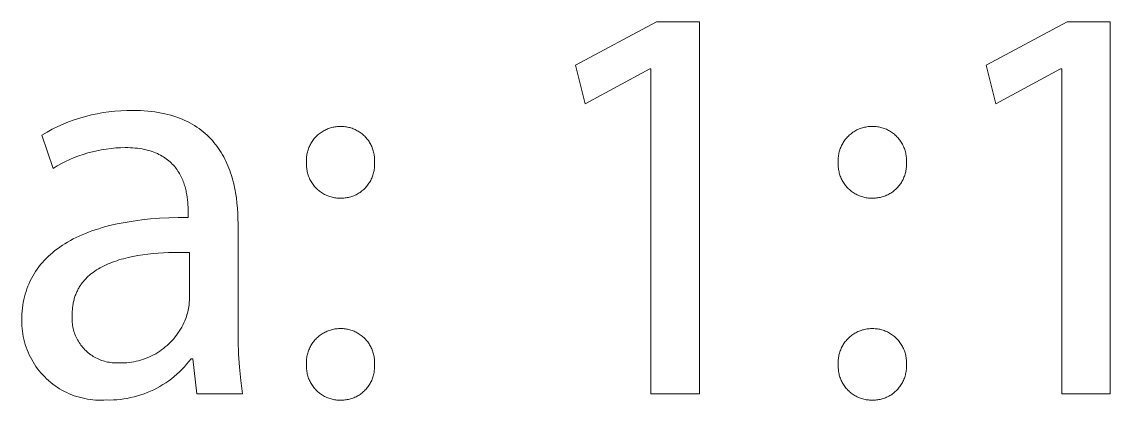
# Model space of a CAD drawing. Header units: millimetres. Extents: x -658 to 2773, y 81 to 2478.
# Drawn here: x 2548.7 to 2614, y 229.9 to 252.6 of the extents above; entities that cross this region are included whole.
import ezdxf

# ---------------------------------------------------------------- set-up
doc = ezdxf.new("R2010")
doc.units = ezdxf.units.MM
doc.header["$MEASUREMENT"] = 0
doc.layers.add('Domyślny', color=7, linetype='Continuous', true_color=0x000000)

msp = doc.modelspace()

# ---------------------------------------------------------------- linework, layer by layer
at = {"layer": 'Domyślny', "color": 18, "lineweight": 15, "true_color": 0x000000}
for p, q in [((2581.904, 249.991), (2586.771, 252.595)), ((2586.771, 252.595), (2589.353, 252.595)), ((2589.353, 252.595), (2589.353, 230.273)), ((2606.582, 249.991), (2611.448, 252.595)), ((2611.448, 252.595), (2614.03, 252.595)), ((2614.03, 252.595), (2614.03, 230.273)), ((2582.487, 247.672), (2581.904, 249.991)), ((2586.371, 249.774), (2582.487, 247.672)), ((2586.44, 249.774), (2586.371, 249.774)), ((2586.44, 230.273), (2586.44, 249.774)), ((2607.164, 247.672), (2606.582, 249.991)), ((2611.048, 249.774), (2607.164, 247.672)), ((2611.117, 249.774), (2611.048, 249.774)), ((2611.117, 230.273), (2611.117, 249.774)), ((2553.182, 247.081), (2553.533, 247.144)), ((2553.533, 247.144), (2553.887, 247.194)), ((2553.887, 247.194), (2554.243, 247.233)), ((2554.243, 247.233), (2554.599, 247.259)), ((2554.599, 247.259), (2554.956, 247.273)), ((2554.956, 247.273), (2555.313, 247.274)), ((2555.313, 247.274), (2555.549, 247.272)), ((2555.549, 247.272), (2555.779, 247.264)), ((2555.779, 247.264), (2556.003, 247.252)), ((2556.003, 247.252), (2556.222, 247.234)), ((2556.222, 247.234), (2556.436, 247.212)), ((2556.436, 247.212), (2556.644, 247.186)), ((2556.644, 247.186), (2556.847, 247.154)), ((2556.847, 247.154), (2557.045, 247.118)), ((2551.136, 246.45), (2551.467, 246.585)), ((2551.467, 246.585), (2551.803, 246.708)), ((2551.803, 246.708), (2552.143, 246.819)), ((2552.143, 246.819), (2552.486, 246.918)), ((2552.486, 246.918), (2552.832, 247.005)), ((2552.832, 247.005), (2553.182, 247.081)), ((2557.045, 247.118), (2557.237, 247.078)), ((2557.237, 247.078), (2557.425, 247.034)), ((2557.425, 247.034), (2557.608, 246.985)), ((2557.608, 246.985), (2557.785, 246.932)), ((2557.785, 246.932), (2557.958, 246.874)), ((2557.958, 246.874), (2558.126, 246.813)), ((2558.126, 246.813), (2558.289, 246.748)), ((2558.289, 246.748), (2558.447, 246.679)), ((2558.447, 246.679), (2558.6, 246.607)), ((2558.6, 246.607), (2558.749, 246.53)), ((2558.749, 246.53), (2558.894, 246.45)), ((2549.864, 245.8), (2550.174, 245.979)), ((2550.174, 245.979), (2550.489, 246.148)), ((2550.489, 246.148), (2550.81, 246.305)), ((2550.81, 246.305), (2551.136, 246.45)), ((2558.894, 246.45), (2559.034, 246.367)), ((2559.034, 246.367), (2559.169, 246.28)), ((2559.169, 246.28), (2559.3, 246.19)), ((2559.3, 246.19), (2559.427, 246.096)), ((2559.427, 246.096), (2559.55, 245.999)), ((2559.55, 245.999), (2559.668, 245.9)), ((2559.668, 245.9), (2559.782, 245.797)), ((2566.411, 245.785), (2566.463, 245.831)), ((2566.463, 245.831), (2566.517, 245.875)), ((2566.517, 245.875), (2566.573, 245.918)), ((2566.573, 245.918), (2566.629, 245.958)), ((2566.629, 245.958), (2566.688, 245.997)), ((2566.688, 245.997), (2566.747, 246.034)), ((2566.747, 246.034), (2566.808, 246.068)), ((2566.808, 246.068), (2566.87, 246.101)), ((2566.87, 246.101), (2566.933, 246.131)), ((2566.933, 246.131), (2566.996, 246.159)), ((2566.996, 246.159), (2567.061, 246.185)), ((2567.061, 246.185), (2567.127, 246.208)), ((2567.127, 246.208), (2567.193, 246.23)), ((2567.193, 246.23), (2567.261, 246.249)), ((2567.261, 246.249), (2567.328, 246.265)), ((2567.328, 246.265), (2567.397, 246.28)), ((2567.397, 246.28), (2567.465, 246.292)), ((2567.465, 246.292), (2567.535, 246.301)), ((2567.535, 246.301), (2567.604, 246.308)), ((2567.604, 246.308), (2567.674, 246.313)), ((2567.674, 246.313), (2567.743, 246.316)), ((2567.743, 246.316), (2567.813, 246.316)), ((2567.813, 246.316), (2567.882, 246.315)), ((2567.882, 246.315), (2567.952, 246.312)), ((2567.952, 246.312), (2568.021, 246.306)), ((2568.021, 246.306), (2568.089, 246.299)), ((2568.089, 246.299), (2568.158, 246.288)), ((2568.158, 246.288), (2568.226, 246.276)), ((2568.226, 246.276), (2568.293, 246.261)), ((2568.293, 246.261), (2568.361, 246.244)), ((2568.361, 246.244), (2568.427, 246.224)), ((2568.427, 246.224), (2568.493, 246.203)), ((2568.493, 246.203), (2568.558, 246.179)), ((2568.558, 246.179), (2568.622, 246.153)), ((2568.622, 246.153), (2568.685, 246.124)), ((2568.685, 246.124), (2568.747, 246.094)), ((2568.747, 246.094), (2568.808, 246.061)), ((2568.808, 246.061), (2568.868, 246.026)), ((2568.868, 246.026), (2568.926, 245.989)), ((2568.926, 245.989), (2568.984, 245.951)), ((2568.984, 245.951), (2569.04, 245.91)), ((2569.04, 245.91), (2569.094, 245.867)), ((2569.094, 245.867), (2569.147, 245.823)), ((2569.147, 245.823), (2569.199, 245.777)), ((2598.356, 245.788), (2598.409, 245.834)), ((2598.409, 245.834), (2598.463, 245.879)), ((2598.463, 245.879), (2598.518, 245.921)), ((2598.518, 245.921), (2598.576, 245.962)), ((2598.576, 245.962), (2598.634, 246)), ((2598.634, 246), (2598.694, 246.037)), ((2598.694, 246.037), (2598.755, 246.071)), ((2598.755, 246.071), (2598.817, 246.104)), ((2598.817, 246.104), (2598.88, 246.134)), ((2598.88, 246.134), (2598.944, 246.162)), ((2598.944, 246.162), (2599.009, 246.187)), ((2599.009, 246.187), (2599.075, 246.211)), ((2599.075, 246.211), (2599.142, 246.232)), ((2599.142, 246.232), (2599.21, 246.251)), ((2599.21, 246.251), (2599.278, 246.267)), ((2599.278, 246.267), (2599.346, 246.281)), ((2599.346, 246.281), (2599.415, 246.293)), ((2599.415, 246.293), (2599.485, 246.302)), ((2599.485, 246.302), (2599.554, 246.309)), ((2599.554, 246.309), (2599.624, 246.314)), ((2599.624, 246.314), (2599.694, 246.316)), ((2599.694, 246.316), (2599.764, 246.316)), ((2599.764, 246.316), (2599.835, 246.314)), ((2599.835, 246.314), (2599.905, 246.311)), ((2599.905, 246.311), (2599.975, 246.305)), ((2599.975, 246.305), (2600.045, 246.296)), ((2600.045, 246.296), (2600.115, 246.285)), ((2600.115, 246.285), (2600.184, 246.272)), ((2600.184, 246.272), (2600.253, 246.256)), ((2600.253, 246.256), (2600.321, 246.238)), ((2600.321, 246.238), (2600.389, 246.217)), ((2600.389, 246.217), (2600.456, 246.194)), ((2600.456, 246.194), (2600.521, 246.169)), ((2600.521, 246.169), (2600.586, 246.142)), ((2600.586, 246.142), (2600.65, 246.112)), ((2600.65, 246.112), (2600.713, 246.08)), ((2600.713, 246.08), (2600.775, 246.046)), ((2600.775, 246.046), (2600.836, 246.009)), ((2600.836, 246.009), (2600.895, 245.971)), ((2600.895, 245.971), (2600.953, 245.931)), ((2600.953, 245.931), (2601.009, 245.888)), ((2601.009, 245.888), (2601.064, 245.844)), ((2601.064, 245.844), (2601.117, 245.798)), ((2550.538, 243.801), (2549.864, 245.8)), ((2559.782, 245.797), (2559.892, 245.691)), ((2559.892, 245.691), (2559.999, 245.582)), ((2559.999, 245.582), (2560.101, 245.471)), ((2560.101, 245.471), (2560.199, 245.357)), ((2560.199, 245.357), (2560.293, 245.24)), ((2560.293, 245.24), (2560.384, 245.121)), ((2565.926, 245.109), (2565.955, 245.173)), ((2565.955, 245.173), (2565.987, 245.235)), ((2565.987, 245.235), (2566.02, 245.296)), ((2566.02, 245.296), (2566.056, 245.356)), ((2566.056, 245.356), (2566.094, 245.415)), ((2566.094, 245.415), (2566.133, 245.472)), ((2566.133, 245.472), (2566.175, 245.528)), ((2566.175, 245.528), (2566.219, 245.583)), ((2566.219, 245.583), (2566.264, 245.636)), ((2566.264, 245.636), (2566.311, 245.687)), ((2566.311, 245.687), (2566.36, 245.737)), ((2566.36, 245.737), (2566.411, 245.785)), ((2569.199, 245.777), (2569.249, 245.728)), ((2569.249, 245.728), (2569.297, 245.679)), ((2569.297, 245.679), (2569.343, 245.627)), ((2569.343, 245.627), (2569.388, 245.575)), ((2569.388, 245.575), (2569.431, 245.52)), ((2569.431, 245.52), (2569.472, 245.464)), ((2569.472, 245.464), (2569.511, 245.407)), ((2569.511, 245.407), (2569.548, 245.349)), ((2569.548, 245.349), (2569.583, 245.289)), ((2569.583, 245.289), (2569.615, 245.228)), ((2569.615, 245.228), (2569.646, 245.166)), ((2569.646, 245.166), (2569.675, 245.103)), ((2597.867, 245.112), (2597.897, 245.176)), ((2597.897, 245.176), (2597.929, 245.238)), ((2597.929, 245.238), (2597.963, 245.299)), ((2597.963, 245.299), (2597.999, 245.359)), ((2597.999, 245.359), (2598.037, 245.418)), ((2598.037, 245.418), (2598.077, 245.476)), ((2598.077, 245.476), (2598.119, 245.532)), ((2598.119, 245.532), (2598.162, 245.586)), ((2598.162, 245.586), (2598.208, 245.639)), ((2598.208, 245.639), (2598.256, 245.691)), ((2598.256, 245.691), (2598.305, 245.74)), ((2598.305, 245.74), (2598.356, 245.788)), ((2601.117, 245.798), (2601.169, 245.75)), ((2601.169, 245.75), (2601.219, 245.7)), ((2601.219, 245.7), (2601.267, 245.649)), ((2601.267, 245.649), (2601.314, 245.596)), ((2601.314, 245.596), (2601.358, 245.541)), ((2601.358, 245.541), (2601.401, 245.485)), ((2601.401, 245.485), (2601.441, 245.427)), ((2601.441, 245.427), (2601.48, 245.368)), ((2601.48, 245.368), (2601.516, 245.307)), ((2601.516, 245.307), (2601.551, 245.246)), ((2601.551, 245.246), (2601.583, 245.183)), ((2601.583, 245.183), (2601.613, 245.119)), ((2552.075, 244.545), (2551.809, 244.444)), ((2552.345, 244.638), (2552.075, 244.545)), ((2552.617, 244.722), (2552.345, 244.638)), ((2552.893, 244.796), (2552.617, 244.722)), ((2553.17, 244.86), (2552.893, 244.796)), ((2553.45, 244.916), (2553.17, 244.86)), ((2553.732, 244.961), (2553.45, 244.916)), ((2554.014, 244.997), (2553.732, 244.961)), ((2554.298, 245.023), (2554.014, 244.997)), ((2554.583, 245.04), (2554.298, 245.023)), ((2554.868, 245.046), (2554.583, 245.04)), ((2555.025, 245.045), (2554.868, 245.046)), ((2555.178, 245.039), (2555.025, 245.045)), ((2555.327, 245.031), (2555.178, 245.039)), ((2555.471, 245.018), (2555.327, 245.031)), ((2555.612, 245.003), (2555.471, 245.018)), ((2555.748, 244.984), (2555.612, 245.003)), ((2555.88, 244.962), (2555.748, 244.984)), ((2556.008, 244.937), (2555.88, 244.962)), ((2556.132, 244.909), (2556.008, 244.937)), ((2556.252, 244.879), (2556.132, 244.909)), ((2556.368, 244.845), (2556.252, 244.879)), ((2556.481, 244.809), (2556.368, 244.845)), ((2556.59, 244.77), (2556.481, 244.809)), ((2556.695, 244.728), (2556.59, 244.77)), ((2556.797, 244.684), (2556.695, 244.728)), ((2556.895, 244.638), (2556.797, 244.684)), ((2556.989, 244.589), (2556.895, 244.638)), ((2557.081, 244.538), (2556.989, 244.589)), ((2557.169, 244.485), (2557.081, 244.538)), ((2560.384, 245.121), (2560.471, 244.999)), ((2560.471, 244.999), (2560.554, 244.875)), ((2560.554, 244.875), (2560.634, 244.749)), ((2560.634, 244.749), (2560.71, 244.62)), ((2560.71, 244.62), (2560.783, 244.489)), ((2565.764, 244.505), (2565.773, 244.574)), ((2565.773, 244.574), (2565.784, 244.643)), ((2565.784, 244.643), (2565.797, 244.712)), ((2565.797, 244.712), (2565.813, 244.78)), ((2565.813, 244.78), (2565.831, 244.847)), ((2565.831, 244.847), (2565.851, 244.914)), ((2565.851, 244.914), (2565.874, 244.98)), ((2565.874, 244.98), (2565.899, 245.045)), ((2565.899, 245.045), (2565.926, 245.109)), ((2569.675, 245.103), (2569.701, 245.039)), ((2569.701, 245.039), (2569.725, 244.974)), ((2569.725, 244.974), (2569.747, 244.908)), ((2569.747, 244.908), (2569.767, 244.842)), ((2569.767, 244.842), (2569.784, 244.775)), ((2569.784, 244.775), (2569.799, 244.707)), ((2569.799, 244.707), (2569.812, 244.639)), ((2569.812, 244.639), (2569.823, 244.571)), ((2569.823, 244.571), (2569.831, 244.502)), ((2597.704, 244.506), (2597.713, 244.576)), ((2597.713, 244.576), (2597.724, 244.645)), ((2597.724, 244.645), (2597.737, 244.713)), ((2597.737, 244.713), (2597.753, 244.782)), ((2597.753, 244.782), (2597.772, 244.849)), ((2597.772, 244.849), (2597.792, 244.916)), ((2597.792, 244.916), (2597.815, 244.982)), ((2597.815, 244.982), (2597.84, 245.048)), ((2597.84, 245.048), (2597.867, 245.112)), ((2601.613, 245.119), (2601.641, 245.054)), ((2601.641, 245.054), (2601.666, 244.988)), ((2601.666, 244.988), (2601.689, 244.922)), ((2601.689, 244.922), (2601.71, 244.854)), ((2601.71, 244.854), (2601.729, 244.786)), ((2601.729, 244.786), (2601.745, 244.718)), ((2601.745, 244.718), (2601.758, 244.648)), ((2601.758, 244.648), (2601.77, 244.579)), ((2601.77, 244.579), (2601.779, 244.509)), ((2601.779, 244.509), (2601.785, 244.439)), ((2550.783, 243.947), (2550.538, 243.801)), ((2551.033, 244.084), (2550.783, 243.947)), ((2551.288, 244.213), (2551.033, 244.084)), ((2551.546, 244.333), (2551.288, 244.213)), ((2551.809, 244.444), (2551.546, 244.333)), ((2557.253, 244.43), (2557.169, 244.485)), ((2557.335, 244.373), (2557.253, 244.43)), ((2557.413, 244.313), (2557.335, 244.373)), ((2557.488, 244.252), (2557.413, 244.313)), ((2557.56, 244.19), (2557.488, 244.252)), ((2557.629, 244.126), (2557.56, 244.19)), ((2557.696, 244.06), (2557.629, 244.126)), ((2557.759, 243.992), (2557.696, 244.06)), ((2557.82, 243.923), (2557.759, 243.992)), ((2557.877, 243.853), (2557.82, 243.923)), ((2560.783, 244.489), (2560.852, 244.357)), ((2560.852, 244.357), (2560.918, 244.222)), ((2560.918, 244.222), (2560.98, 244.086)), ((2560.98, 244.086), (2561.039, 243.947)), ((2561.039, 243.947), (2561.095, 243.808)), ((2565.753, 244.296), (2565.754, 244.366)), ((2565.754, 244.226), (2565.753, 244.296)), ((2565.753, 244.016), (2565.754, 244.086)), ((2565.755, 243.945), (2565.753, 244.016)), ((2565.754, 244.366), (2565.758, 244.436)), ((2565.757, 244.157), (2565.754, 244.226)), ((2565.754, 244.086), (2565.757, 244.157)), ((2565.759, 243.875), (2565.755, 243.945)), ((2565.758, 244.436), (2565.764, 244.505)), ((2565.766, 243.804), (2565.759, 243.875)), ((2569.831, 244.502), (2569.836, 244.433)), ((2569.836, 243.878), (2569.831, 243.809)), ((2569.839, 244.226), (2569.835, 244.157)), ((2569.835, 244.157), (2569.839, 244.087)), ((2569.836, 244.433), (2569.84, 244.364)), ((2569.84, 243.948), (2569.836, 243.878)), ((2569.84, 244.295), (2569.839, 244.226)), ((2569.839, 244.087), (2569.841, 244.018)), ((2569.84, 244.364), (2569.84, 244.295)), ((2569.841, 244.018), (2569.84, 243.948)), ((2597.692, 244.297), (2597.694, 244.367)), ((2597.693, 244.227), (2597.692, 244.297)), ((2597.696, 244.157), (2597.693, 244.227)), ((2597.693, 244.086), (2597.696, 244.157)), ((2597.693, 244.016), (2597.693, 244.086)), ((2597.694, 243.946), (2597.693, 244.016)), ((2597.694, 244.367), (2597.698, 244.436)), ((2597.698, 243.875), (2597.694, 243.946)), ((2597.698, 244.436), (2597.704, 244.506)), ((2597.705, 243.805), (2597.698, 243.875)), ((2601.785, 243.877), (2601.778, 243.808)), ((2601.785, 244.439), (2601.789, 244.368)), ((2601.789, 243.947), (2601.785, 243.877)), ((2601.79, 244.227), (2601.786, 244.157)), ((2601.786, 244.157), (2601.789, 244.087)), ((2601.789, 244.368), (2601.79, 244.298)), ((2601.789, 244.087), (2601.79, 244.017)), ((2601.79, 244.017), (2601.789, 243.947)), ((2601.79, 244.298), (2601.79, 244.227)), ((2557.933, 243.782), (2557.877, 243.853)), ((2557.985, 243.709), (2557.933, 243.782)), ((2558.035, 243.636), (2557.985, 243.709)), ((2558.083, 243.561), (2558.035, 243.636)), ((2558.128, 243.485), (2558.083, 243.561)), ((2558.17, 243.409), (2558.128, 243.485)), ((2558.211, 243.332), (2558.17, 243.409)), ((2558.249, 243.254), (2558.211, 243.332)), ((2558.285, 243.176), (2558.249, 243.254)), ((2561.095, 243.808), (2561.148, 243.666)), ((2561.148, 243.666), (2561.198, 243.523)), ((2561.198, 243.523), (2561.245, 243.378)), ((2561.245, 243.378), (2561.289, 243.232)), ((2561.289, 243.232), (2561.33, 243.085)), ((2565.775, 243.734), (2565.766, 243.804)), ((2565.787, 243.665), (2565.775, 243.734)), ((2565.801, 243.596), (2565.787, 243.665)), ((2565.817, 243.527), (2565.801, 243.596)), ((2565.836, 243.459), (2565.817, 243.527)), ((2565.857, 243.392), (2565.836, 243.459)), ((2565.881, 243.325), (2565.857, 243.392)), ((2565.907, 243.26), (2565.881, 243.325)), ((2565.935, 243.195), (2565.907, 243.26)), ((2569.672, 243.206), (2569.643, 243.143)), ((2569.699, 243.27), (2569.672, 243.206)), ((2569.724, 243.335), (2569.699, 243.27)), ((2569.746, 243.401), (2569.724, 243.335)), ((2569.766, 243.468), (2569.746, 243.401)), ((2569.784, 243.535), (2569.766, 243.468)), ((2569.799, 243.603), (2569.784, 243.535)), ((2569.812, 243.671), (2569.799, 243.603)), ((2569.822, 243.74), (2569.812, 243.671)), ((2569.831, 243.809), (2569.822, 243.74)), ((2597.714, 243.736), (2597.705, 243.805)), ((2597.726, 243.666), (2597.714, 243.736)), ((2597.739, 243.597), (2597.726, 243.666)), ((2597.756, 243.529), (2597.739, 243.597)), ((2597.774, 243.461), (2597.756, 243.529)), ((2597.795, 243.394), (2597.774, 243.461)), ((2597.819, 243.328), (2597.795, 243.394)), ((2597.844, 243.262), (2597.819, 243.328)), ((2597.872, 243.198), (2597.844, 243.262)), ((2601.615, 243.203), (2601.585, 243.14)), ((2601.642, 243.267), (2601.615, 243.203)), ((2601.667, 243.333), (2601.642, 243.267)), ((2601.69, 243.399), (2601.667, 243.333)), ((2601.711, 243.465), (2601.69, 243.399)), ((2601.729, 243.533), (2601.711, 243.465)), ((2601.745, 243.601), (2601.729, 243.533)), ((2601.758, 243.669), (2601.745, 243.601)), ((2601.77, 243.738), (2601.758, 243.669)), ((2601.778, 243.808), (2601.77, 243.738)), ((2558.319, 243.097), (2558.285, 243.176)), ((2558.35, 243.017), (2558.319, 243.097)), ((2558.38, 242.937), (2558.35, 243.017)), ((2558.408, 242.857), (2558.38, 242.937)), ((2558.434, 242.777), (2558.408, 242.857)), ((2558.458, 242.697), (2558.434, 242.777)), ((2558.48, 242.617), (2558.458, 242.697)), ((2558.501, 242.536), (2558.48, 242.617)), ((2561.33, 243.085), (2561.368, 242.937)), ((2561.368, 242.937), (2561.404, 242.787)), ((2561.404, 242.787), (2561.436, 242.637)), ((2561.436, 242.637), (2561.466, 242.485)), ((2565.965, 243.131), (2565.935, 243.195)), ((2565.998, 243.069), (2565.965, 243.131)), ((2566.032, 243.007), (2565.998, 243.069)), ((2566.069, 242.947), (2566.032, 243.007)), ((2566.108, 242.888), (2566.069, 242.947)), ((2566.149, 242.831), (2566.108, 242.888)), ((2566.192, 242.775), (2566.149, 242.831)), ((2566.237, 242.72), (2566.192, 242.775)), ((2566.283, 242.667), (2566.237, 242.72)), ((2566.332, 242.616), (2566.283, 242.667)), ((2566.382, 242.566), (2566.332, 242.616)), ((2566.434, 242.519), (2566.382, 242.566)), ((2569.24, 242.58), (2569.19, 242.532)), ((2569.289, 242.629), (2569.24, 242.58)), ((2569.336, 242.681), (2569.289, 242.629)), ((2569.381, 242.733), (2569.336, 242.681)), ((2569.425, 242.788), (2569.381, 242.733)), ((2569.466, 242.844), (2569.425, 242.788)), ((2569.506, 242.901), (2569.466, 242.844)), ((2569.543, 242.959), (2569.506, 242.901)), ((2569.579, 243.019), (2569.543, 242.959)), ((2569.612, 243.08), (2569.579, 243.019)), ((2569.643, 243.143), (2569.612, 243.08)), ((2597.902, 243.134), (2597.872, 243.198)), ((2597.935, 243.071), (2597.902, 243.134)), ((2597.969, 243.01), (2597.935, 243.071)), ((2598.006, 242.95), (2597.969, 243.01)), ((2598.044, 242.891), (2598.006, 242.95)), ((2598.085, 242.834), (2598.044, 242.891)), ((2598.127, 242.778), (2598.085, 242.834)), ((2598.172, 242.723), (2598.127, 242.778)), ((2598.218, 242.671), (2598.172, 242.723)), ((2598.267, 242.619), (2598.218, 242.671)), ((2598.317, 242.57), (2598.267, 242.619)), ((2598.368, 242.522), (2598.317, 242.57)), ((2601.177, 242.577), (2601.126, 242.529)), ((2601.226, 242.627), (2601.177, 242.577)), ((2601.273, 242.678), (2601.226, 242.627)), ((2601.319, 242.731), (2601.273, 242.678)), ((2601.363, 242.785), (2601.319, 242.731)), ((2601.405, 242.841), (2601.363, 242.785)), ((2601.445, 242.898), (2601.405, 242.841)), ((2601.483, 242.957), (2601.445, 242.898)), ((2601.519, 243.017), (2601.483, 242.957)), ((2601.553, 243.078), (2601.519, 243.017)), ((2601.585, 243.14), (2601.553, 243.078)), ((2558.52, 242.456), (2558.501, 242.536)), ((2558.537, 242.377), (2558.52, 242.456)), ((2558.567, 242.218), (2558.537, 242.377)), ((2558.592, 242.061), (2558.567, 242.218)), ((2558.611, 241.907), (2558.592, 242.061)), ((2558.626, 241.756), (2558.611, 241.907)), ((2561.466, 242.485), (2561.494, 242.333)), ((2561.494, 242.333), (2561.541, 242.025)), ((2561.541, 242.025), (2561.579, 241.716)), ((2566.488, 242.473), (2566.434, 242.519)), ((2566.543, 242.429), (2566.488, 242.473)), ((2566.6, 242.387), (2566.543, 242.429)), ((2566.658, 242.347), (2566.6, 242.387)), ((2566.717, 242.309), (2566.658, 242.347)), ((2566.778, 242.273), (2566.717, 242.309)), ((2566.84, 242.239), (2566.778, 242.273)), ((2566.903, 242.207), (2566.84, 242.239)), ((2566.967, 242.178), (2566.903, 242.207)), ((2567.032, 242.151), (2566.967, 242.178)), ((2567.098, 242.126), (2567.032, 242.151)), ((2567.165, 242.104), (2567.098, 242.126)), ((2567.233, 242.084), (2567.165, 242.104)), ((2567.301, 242.066), (2567.233, 242.084)), ((2567.37, 242.05), (2567.301, 242.066)), ((2567.439, 242.037), (2567.37, 242.05)), ((2567.509, 242.027), (2567.439, 242.037)), ((2567.579, 242.019), (2567.509, 242.027)), ((2567.649, 242.013), (2567.579, 242.019)), ((2567.72, 242.01), (2567.649, 242.013)), ((2567.79, 242.009), (2567.72, 242.01)), ((2567.86, 242.008), (2567.79, 242.009)), ((2567.929, 242.01), (2567.86, 242.008)), ((2567.999, 242.015), (2567.929, 242.01)), ((2568.068, 242.021), (2567.999, 242.015)), ((2568.137, 242.03), (2568.068, 242.021)), ((2568.206, 242.042), (2568.137, 242.03)), ((2568.274, 242.056), (2568.206, 242.042)), ((2568.342, 242.072), (2568.274, 242.056)), ((2568.409, 242.091), (2568.342, 242.072)), ((2568.475, 242.112), (2568.409, 242.091)), ((2568.541, 242.135), (2568.475, 242.112)), ((2568.605, 242.16), (2568.541, 242.135)), ((2568.669, 242.188), (2568.605, 242.16)), ((2568.732, 242.218), (2568.669, 242.188)), ((2568.794, 242.25), (2568.732, 242.218)), ((2568.854, 242.284), (2568.794, 242.25)), ((2568.914, 242.321), (2568.854, 242.284)), ((2568.972, 242.359), (2568.914, 242.321)), ((2569.028, 242.399), (2568.972, 242.359)), ((2569.084, 242.442), (2569.028, 242.399)), ((2569.137, 242.486), (2569.084, 242.442)), ((2569.19, 242.532), (2569.137, 242.486)), ((2598.421, 242.476), (2598.368, 242.522)), ((2598.476, 242.432), (2598.421, 242.476)), ((2598.533, 242.39), (2598.476, 242.432)), ((2598.59, 242.35), (2598.533, 242.39)), ((2598.65, 242.312), (2598.59, 242.35)), ((2598.71, 242.276), (2598.65, 242.312)), ((2598.772, 242.242), (2598.71, 242.276)), ((2598.834, 242.21), (2598.772, 242.242)), ((2598.898, 242.181), (2598.834, 242.21)), ((2598.963, 242.154), (2598.898, 242.181)), ((2599.029, 242.129), (2598.963, 242.154)), ((2599.095, 242.106), (2599.029, 242.129)), ((2599.163, 242.086), (2599.095, 242.106)), ((2599.231, 242.068), (2599.163, 242.086)), ((2599.299, 242.052), (2599.231, 242.068)), ((2599.368, 242.039), (2599.299, 242.052)), ((2599.438, 242.028), (2599.368, 242.039)), ((2599.508, 242.019), (2599.438, 242.028)), ((2599.578, 242.014), (2599.508, 242.019)), ((2599.648, 242.01), (2599.578, 242.014)), ((2599.718, 242.009), (2599.648, 242.01)), ((2599.788, 242.008), (2599.718, 242.009)), ((2599.858, 242.01), (2599.788, 242.008)), ((2599.928, 242.014), (2599.858, 242.01)), ((2599.997, 242.021), (2599.928, 242.014)), ((2600.067, 242.03), (2599.997, 242.021)), ((2600.136, 242.041), (2600.067, 242.03)), ((2600.204, 242.055), (2600.136, 242.041)), ((2600.272, 242.071), (2600.204, 242.055)), ((2600.34, 242.09), (2600.272, 242.071)), ((2600.406, 242.11), (2600.34, 242.09)), ((2600.472, 242.134), (2600.406, 242.11)), ((2600.537, 242.159), (2600.472, 242.134)), ((2600.601, 242.187), (2600.537, 242.159)), ((2600.665, 242.216), (2600.601, 242.187)), ((2600.727, 242.248), (2600.665, 242.216)), ((2600.788, 242.282), (2600.727, 242.248)), ((2600.847, 242.319), (2600.788, 242.282)), ((2600.906, 242.357), (2600.847, 242.319)), ((2600.963, 242.397), (2600.906, 242.357)), ((2601.019, 242.439), (2600.963, 242.397)), ((2601.073, 242.484), (2601.019, 242.439)), ((2601.126, 242.529), (2601.073, 242.484)), ((2558.637, 241.609), (2558.626, 241.756)), ((2558.644, 241.466), (2558.637, 241.609)), ((2558.648, 241.328), (2558.644, 241.466)), ((2558.649, 241.197), (2558.648, 241.328)), ((2561.579, 241.716), (2561.607, 241.404)), ((2561.607, 241.404), (2561.627, 241.092)), ((2554.856, 240.56), (2555.347, 240.64)), ((2555.347, 240.64), (2555.855, 240.708)), ((2555.855, 240.708), (2556.38, 240.763)), ((2556.38, 240.763), (2556.922, 240.805)), ((2556.922, 240.805), (2557.481, 240.834)), ((2557.481, 240.834), (2558.057, 240.851)), ((2558.057, 240.851), (2558.649, 240.854)), ((2558.649, 240.854), (2558.649, 241.197)), ((2561.627, 241.092), (2561.638, 240.779)), ((2561.638, 240.779), (2561.642, 240.466)), ((2552.476, 239.895), (2552.67, 239.971)), ((2552.67, 239.971), (2552.868, 240.044)), ((2552.868, 240.044), (2553.071, 240.113)), ((2553.071, 240.113), (2553.279, 240.18)), ((2553.279, 240.18), (2553.491, 240.243)), ((2553.491, 240.243), (2553.707, 240.304)), ((2553.707, 240.304), (2553.928, 240.361)), ((2553.928, 240.361), (2554.384, 240.467)), ((2554.384, 240.467), (2554.856, 240.56)), ((2561.642, 240.466), (2561.642, 234.251)), ((2551.091, 239.181), (2551.248, 239.28)), ((2551.248, 239.28), (2551.409, 239.377)), ((2551.409, 239.377), (2551.576, 239.471)), ((2551.576, 239.471), (2551.747, 239.562)), ((2551.747, 239.562), (2551.922, 239.65)), ((2551.922, 239.65), (2552.102, 239.734)), ((2552.102, 239.734), (2552.287, 239.816)), ((2552.287, 239.816), (2552.476, 239.895)), ((2550.25, 238.521), (2550.378, 238.638)), ((2550.378, 238.638), (2550.511, 238.752)), ((2550.511, 238.752), (2550.649, 238.864)), ((2550.649, 238.864), (2550.792, 238.972)), ((2550.792, 238.972), (2550.939, 239.078)), ((2550.939, 239.078), (2551.091, 239.181)), ((2556.23, 238.65), (2555.927, 238.611)), ((2556.537, 238.683), (2556.23, 238.65)), ((2556.847, 238.709), (2556.537, 238.683)), ((2557.158, 238.729), (2556.847, 238.709)), ((2557.471, 238.743), (2557.158, 238.729)), ((2558.096, 238.757), (2557.471, 238.743)), ((2558.718, 238.752), (2558.096, 238.757)), ((2558.718, 235.873), (2558.718, 238.752)), ((2549.681, 237.891), (2549.785, 238.023)), ((2549.785, 238.023), (2549.894, 238.151)), ((2549.894, 238.151), (2550.008, 238.277)), ((2550.008, 238.277), (2550.126, 238.4)), ((2550.126, 238.4), (2550.25, 238.521)), ((2553.718, 238.012), (2553.598, 237.955)), ((2553.84, 238.066), (2553.718, 238.012)), ((2553.965, 238.118), (2553.84, 238.066)), ((2554.093, 238.167), (2553.965, 238.118)), ((2554.223, 238.214), (2554.093, 238.167)), ((2554.355, 238.259), (2554.223, 238.214)), ((2554.489, 238.302), (2554.355, 238.259)), ((2554.625, 238.342), (2554.489, 238.302)), ((2554.764, 238.38), (2554.625, 238.342)), ((2555.045, 238.45), (2554.764, 238.38)), ((2555.334, 238.511), (2555.045, 238.45)), ((2555.628, 238.565), (2555.334, 238.511)), ((2555.927, 238.611), (2555.628, 238.565)), ((2549.235, 237.19), (2549.314, 237.336)), ((2549.314, 237.336), (2549.398, 237.479)), ((2549.398, 237.479), (2549.488, 237.619)), ((2549.488, 237.619), (2549.582, 237.756)), ((2549.582, 237.756), (2549.681, 237.891)), ((2552.65, 237.324), (2552.605, 237.282)), ((2552.696, 237.365), (2552.65, 237.324)), ((2552.742, 237.405), (2552.696, 237.365)), ((2552.79, 237.445), (2552.742, 237.405)), ((2552.838, 237.484), (2552.79, 237.445)), ((2552.937, 237.559), (2552.838, 237.484)), ((2553.04, 237.632), (2552.937, 237.559)), ((2553.145, 237.702), (2553.04, 237.632)), ((2553.254, 237.769), (2553.145, 237.702)), ((2553.366, 237.834), (2553.254, 237.769)), ((2553.48, 237.896), (2553.366, 237.834)), ((2553.598, 237.955), (2553.48, 237.896)), ((2548.967, 236.579), (2549.027, 236.736)), ((2549.027, 236.736), (2549.091, 236.89)), ((2549.091, 236.89), (2549.16, 237.041)), ((2549.16, 237.041), (2549.235, 237.19)), ((2552.109, 236.67), (2552.078, 236.617)), ((2552.141, 236.721), (2552.109, 236.67)), ((2552.175, 236.773), (2552.141, 236.721)), ((2552.209, 236.823), (2552.175, 236.773)), ((2552.244, 236.872), (2552.209, 236.823)), ((2552.28, 236.921), (2552.244, 236.872)), ((2552.318, 236.969), (2552.28, 236.921)), ((2552.356, 237.016), (2552.318, 236.969)), ((2552.395, 237.062), (2552.356, 237.016)), ((2552.435, 237.108), (2552.395, 237.062)), ((2552.476, 237.153), (2552.435, 237.108)), ((2552.518, 237.197), (2552.476, 237.153)), ((2552.561, 237.24), (2552.518, 237.197)), ((2552.605, 237.282), (2552.561, 237.24)), ((2548.781, 235.924), (2548.82, 236.092)), ((2548.82, 236.092), (2548.864, 236.257)), ((2548.864, 236.257), (2548.913, 236.419)), ((2548.913, 236.419), (2548.967, 236.579)), ((2551.828, 236.044), (2551.81, 235.981)), ((2551.848, 236.105), (2551.828, 236.044)), ((2551.869, 236.165), (2551.848, 236.105)), ((2551.891, 236.225), (2551.869, 236.165)), ((2551.915, 236.283), (2551.891, 236.225)), ((2551.939, 236.341), (2551.915, 236.283)), ((2551.965, 236.398), (2551.939, 236.341)), ((2551.991, 236.454), (2551.965, 236.398)), ((2552.019, 236.509), (2551.991, 236.454)), ((2552.048, 236.563), (2552.019, 236.509)), ((2552.078, 236.617), (2552.048, 236.563)), ((2548.677, 235.226), (2548.695, 235.404)), ((2548.695, 235.404), (2548.719, 235.58)), ((2548.719, 235.58), (2548.747, 235.754)), ((2548.747, 235.754), (2548.781, 235.924)), ((2551.698, 235.382), (2551.691, 235.311)), ((2551.705, 235.452), (2551.698, 235.382)), ((2551.714, 235.522), (2551.705, 235.452)), ((2551.724, 235.59), (2551.714, 235.522)), ((2551.735, 235.658), (2551.724, 235.59)), ((2551.747, 235.724), (2551.735, 235.658)), ((2551.761, 235.79), (2551.747, 235.724)), ((2551.776, 235.855), (2551.761, 235.79)), ((2551.792, 235.918), (2551.776, 235.855)), ((2551.81, 235.981), (2551.792, 235.918)), ((2558.651, 235.291), (2558.67, 235.387)), ((2558.67, 235.387), (2558.686, 235.483)), ((2558.686, 235.483), (2558.698, 235.58)), ((2558.698, 235.58), (2558.708, 235.678)), ((2558.708, 235.678), (2558.714, 235.775)), ((2558.714, 235.775), (2558.718, 235.873)), ((2548.653, 234.674), (2548.656, 234.86)), ((2548.656, 234.86), (2548.664, 235.044)), ((2548.664, 235.044), (2548.677, 235.226)), ((2551.675, 234.924), (2551.672, 234.832)), ((2551.672, 234.832), (2551.673, 234.74)), ((2551.673, 234.74), (2551.676, 234.648)), ((2551.681, 235.016), (2551.675, 234.924)), ((2551.683, 235.166), (2551.681, 235.091)), ((2551.681, 235.091), (2551.681, 235.016)), ((2551.687, 235.239), (2551.683, 235.166)), ((2551.691, 235.311), (2551.687, 235.239)), ((2558.445, 234.65), (2558.498, 234.781)), ((2558.498, 234.781), (2558.546, 234.914)), ((2558.546, 234.914), (2558.577, 235.007)), ((2558.577, 235.007), (2558.605, 235.1)), ((2558.605, 235.1), (2558.63, 235.195)), ((2558.63, 235.195), (2558.651, 235.291)), ((2548.654, 234.51), (2548.653, 234.674)), ((2548.661, 234.347), (2548.654, 234.51)), ((2548.674, 234.185), (2548.661, 234.347)), ((2548.691, 234.022), (2548.674, 234.185)), ((2551.676, 234.648), (2551.683, 234.556)), ((2551.683, 234.556), (2551.693, 234.464)), ((2551.693, 234.464), (2551.706, 234.373)), ((2551.706, 234.373), (2551.723, 234.282)), ((2551.723, 234.282), (2551.742, 234.192)), ((2551.742, 234.192), (2551.764, 234.103)), ((2551.764, 234.103), (2551.79, 234.014)), ((2558.115, 234.027), (2558.189, 234.147)), ((2558.189, 234.147), (2558.26, 234.27)), ((2558.26, 234.27), (2558.326, 234.395)), ((2558.326, 234.395), (2558.387, 234.521)), ((2558.387, 234.521), (2558.445, 234.65)), ((2561.642, 234.251), (2561.643, 233.453)), ((2566.996, 234.027), (2567.061, 234.053)), ((2567.061, 234.053), (2567.127, 234.076)), ((2567.127, 234.076), (2567.193, 234.098)), ((2567.193, 234.098), (2567.261, 234.117)), ((2567.261, 234.117), (2567.328, 234.133)), ((2567.328, 234.133), (2567.397, 234.148)), ((2567.397, 234.148), (2567.465, 234.16)), ((2567.465, 234.16), (2567.535, 234.169)), ((2567.535, 234.169), (2567.604, 234.176)), ((2567.604, 234.176), (2567.674, 234.181)), ((2567.674, 234.181), (2567.743, 234.184)), ((2567.743, 234.184), (2567.813, 234.184)), ((2567.813, 234.184), (2567.882, 234.183)), ((2567.882, 234.183), (2567.952, 234.18)), ((2567.952, 234.18), (2568.021, 234.174)), ((2568.021, 234.174), (2568.089, 234.167)), ((2568.089, 234.167), (2568.158, 234.157)), ((2568.158, 234.157), (2568.226, 234.144)), ((2568.226, 234.144), (2568.293, 234.129)), ((2568.293, 234.129), (2568.361, 234.112)), ((2568.361, 234.112), (2568.427, 234.092)), ((2568.427, 234.092), (2568.493, 234.071)), ((2568.493, 234.071), (2568.558, 234.047)), ((2598.944, 234.03), (2599.009, 234.055)), ((2599.009, 234.055), (2599.075, 234.079)), ((2599.075, 234.079), (2599.142, 234.1)), ((2599.142, 234.1), (2599.21, 234.119)), ((2599.21, 234.119), (2599.278, 234.135)), ((2599.278, 234.135), (2599.346, 234.149)), ((2599.346, 234.149), (2599.415, 234.161)), ((2599.415, 234.161), (2599.485, 234.17)), ((2599.485, 234.17), (2599.554, 234.177)), ((2599.554, 234.177), (2599.624, 234.182)), ((2599.624, 234.182), (2599.694, 234.184)), ((2599.694, 234.184), (2599.764, 234.184)), ((2599.764, 234.184), (2599.835, 234.182)), ((2599.835, 234.182), (2599.905, 234.179)), ((2599.905, 234.179), (2599.975, 234.173)), ((2599.975, 234.173), (2600.045, 234.164)), ((2600.045, 234.164), (2600.115, 234.153)), ((2600.115, 234.153), (2600.184, 234.14)), ((2600.184, 234.14), (2600.253, 234.124)), ((2600.253, 234.124), (2600.321, 234.106)), ((2600.321, 234.106), (2600.389, 234.085)), ((2600.389, 234.085), (2600.456, 234.062)), ((2600.456, 234.062), (2600.521, 234.037)), ((2548.715, 233.861), (2548.691, 234.022)), ((2548.744, 233.7), (2548.715, 233.861)), ((2548.779, 233.54), (2548.744, 233.7)), ((2548.819, 233.382), (2548.779, 233.54)), ((2551.79, 234.014), (2551.819, 233.926)), ((2551.819, 233.926), (2551.85, 233.84)), ((2551.85, 233.84), (2551.885, 233.754)), ((2551.885, 233.754), (2551.922, 233.67)), ((2551.922, 233.67), (2551.962, 233.587)), ((2551.962, 233.587), (2552.006, 233.506)), ((2552.006, 233.506), (2552.052, 233.426)), ((2552.052, 233.426), (2552.1, 233.347)), ((2557.588, 233.367), (2557.685, 233.469)), ((2557.685, 233.469), (2557.778, 233.575)), ((2557.778, 233.575), (2557.868, 233.684)), ((2557.868, 233.684), (2557.954, 233.796)), ((2557.954, 233.796), (2558.037, 233.91)), ((2558.037, 233.91), (2558.115, 234.027)), ((2561.643, 233.453), (2561.67, 232.656)), ((2566.133, 233.34), (2566.175, 233.396)), ((2566.175, 233.396), (2566.219, 233.451)), ((2566.219, 233.451), (2566.264, 233.504)), ((2566.264, 233.504), (2566.311, 233.555)), ((2566.311, 233.555), (2566.36, 233.605)), ((2566.36, 233.605), (2566.411, 233.653)), ((2566.411, 233.653), (2566.463, 233.699)), ((2566.463, 233.699), (2566.517, 233.743)), ((2566.517, 233.743), (2566.573, 233.786)), ((2566.573, 233.786), (2566.629, 233.827)), ((2566.629, 233.827), (2566.688, 233.865)), ((2566.688, 233.865), (2566.747, 233.902)), ((2566.747, 233.902), (2566.808, 233.936)), ((2566.808, 233.936), (2566.87, 233.969)), ((2566.87, 233.969), (2566.933, 233.999)), ((2566.933, 233.999), (2566.996, 234.027)), ((2568.558, 234.047), (2568.622, 234.021)), ((2568.622, 234.021), (2568.685, 233.992)), ((2568.685, 233.992), (2568.747, 233.962)), ((2568.747, 233.962), (2568.808, 233.929)), ((2568.808, 233.929), (2568.868, 233.894)), ((2568.868, 233.894), (2568.926, 233.857)), ((2568.926, 233.857), (2568.984, 233.819)), ((2568.984, 233.819), (2569.04, 233.778)), ((2569.04, 233.778), (2569.094, 233.735)), ((2569.094, 233.735), (2569.147, 233.691)), ((2569.147, 233.691), (2569.199, 233.645)), ((2569.199, 233.645), (2569.249, 233.597)), ((2569.249, 233.597), (2569.297, 233.547)), ((2569.297, 233.547), (2569.343, 233.495)), ((2569.343, 233.495), (2569.388, 233.443)), ((2569.388, 233.443), (2569.431, 233.388)), ((2598.077, 233.344), (2598.119, 233.4)), ((2598.119, 233.4), (2598.162, 233.454)), ((2598.162, 233.454), (2598.208, 233.507)), ((2598.208, 233.507), (2598.256, 233.559)), ((2598.256, 233.559), (2598.305, 233.608)), ((2598.305, 233.608), (2598.356, 233.656)), ((2598.356, 233.656), (2598.409, 233.703)), ((2598.409, 233.703), (2598.463, 233.747)), ((2598.463, 233.747), (2598.518, 233.789)), ((2598.518, 233.789), (2598.576, 233.83)), ((2598.576, 233.83), (2598.634, 233.868)), ((2598.634, 233.868), (2598.694, 233.905)), ((2598.694, 233.905), (2598.755, 233.939)), ((2598.755, 233.939), (2598.817, 233.972)), ((2598.817, 233.972), (2598.88, 234.002)), ((2598.88, 234.002), (2598.944, 234.03)), ((2600.521, 234.037), (2600.586, 234.01)), ((2600.586, 234.01), (2600.65, 233.98)), ((2600.65, 233.98), (2600.713, 233.948)), ((2600.713, 233.948), (2600.775, 233.914)), ((2600.775, 233.914), (2600.836, 233.878)), ((2600.836, 233.878), (2600.895, 233.839)), ((2600.895, 233.839), (2600.953, 233.799)), ((2600.953, 233.799), (2601.009, 233.756)), ((2601.009, 233.756), (2601.064, 233.712)), ((2601.064, 233.712), (2601.117, 233.666)), ((2601.117, 233.666), (2601.169, 233.618)), ((2601.169, 233.618), (2601.219, 233.568)), ((2601.219, 233.568), (2601.267, 233.517)), ((2601.267, 233.517), (2601.314, 233.464)), ((2601.314, 233.464), (2601.358, 233.409)), ((2601.358, 233.409), (2601.401, 233.353)), ((2548.864, 233.225), (2548.819, 233.382)), ((2548.915, 233.07), (2548.864, 233.225)), ((2548.971, 232.917), (2548.915, 233.07)), ((2549.033, 232.765), (2548.971, 232.917)), ((2549.099, 232.616), (2549.033, 232.765)), ((2552.1, 233.347), (2552.152, 233.271)), ((2552.152, 233.271), (2552.205, 233.196)), ((2552.205, 233.196), (2552.262, 233.123)), ((2552.262, 233.123), (2552.321, 233.052)), ((2552.321, 233.052), (2552.382, 232.983)), ((2552.382, 232.983), (2552.446, 232.917)), ((2552.446, 232.917), (2552.512, 232.852)), ((2552.512, 232.852), (2552.58, 232.79)), ((2552.58, 232.79), (2552.65, 232.73)), ((2556.697, 232.678), (2556.818, 232.751)), ((2556.818, 232.751), (2556.937, 232.827)), ((2556.937, 232.827), (2557.053, 232.908)), ((2557.053, 232.908), (2557.166, 232.992)), ((2557.166, 232.992), (2557.276, 233.081)), ((2557.276, 233.081), (2557.383, 233.173)), ((2557.383, 233.173), (2557.487, 233.268)), ((2557.487, 233.268), (2557.588, 233.367)), ((2565.831, 232.715), (2565.851, 232.782)), ((2565.851, 232.782), (2565.874, 232.848)), ((2565.874, 232.848), (2565.899, 232.913)), ((2565.899, 232.913), (2565.926, 232.978)), ((2565.926, 232.978), (2565.955, 233.041)), ((2565.955, 233.041), (2565.987, 233.103)), ((2565.987, 233.103), (2566.02, 233.164)), ((2566.02, 233.164), (2566.056, 233.224)), ((2566.056, 233.224), (2566.094, 233.283)), ((2566.094, 233.283), (2566.133, 233.34)), ((2569.431, 233.388), (2569.472, 233.332)), ((2569.472, 233.332), (2569.511, 233.275)), ((2569.511, 233.275), (2569.548, 233.217)), ((2569.548, 233.217), (2569.583, 233.157)), ((2569.583, 233.157), (2569.615, 233.096)), ((2569.615, 233.096), (2569.646, 233.034)), ((2569.646, 233.034), (2569.675, 232.971)), ((2569.675, 232.971), (2569.701, 232.907)), ((2569.701, 232.907), (2569.725, 232.842)), ((2569.725, 232.842), (2569.747, 232.776)), ((2569.747, 232.776), (2569.767, 232.71)), ((2597.772, 232.717), (2597.792, 232.784)), ((2597.792, 232.784), (2597.815, 232.85)), ((2597.815, 232.85), (2597.84, 232.916)), ((2597.84, 232.916), (2597.867, 232.98)), ((2597.867, 232.98), (2597.897, 233.044)), ((2597.897, 233.044), (2597.929, 233.106)), ((2597.929, 233.106), (2597.963, 233.167)), ((2597.963, 233.167), (2597.999, 233.227)), ((2597.999, 233.227), (2598.037, 233.286)), ((2598.037, 233.286), (2598.077, 233.344)), ((2601.401, 233.353), (2601.441, 233.295)), ((2601.441, 233.295), (2601.48, 233.236)), ((2601.48, 233.236), (2601.516, 233.175)), ((2601.516, 233.175), (2601.551, 233.114)), ((2601.551, 233.114), (2601.583, 233.051)), ((2601.583, 233.051), (2601.613, 232.987)), ((2601.613, 232.987), (2601.641, 232.922)), ((2601.641, 232.922), (2601.666, 232.857)), ((2601.666, 232.857), (2601.689, 232.79)), ((2601.689, 232.79), (2601.71, 232.722)), ((2549.171, 232.47), (2549.099, 232.616)), ((2549.248, 232.326), (2549.171, 232.47)), ((2549.33, 232.184), (2549.248, 232.326)), ((2549.416, 232.046), (2549.33, 232.184)), ((2552.65, 232.73), (2552.722, 232.673)), ((2552.722, 232.673), (2552.797, 232.618)), ((2552.797, 232.618), (2552.873, 232.566)), ((2552.873, 232.566), (2552.95, 232.516)), ((2552.95, 232.516), (2553.03, 232.469)), ((2553.03, 232.469), (2553.111, 232.425)), ((2553.111, 232.425), (2553.193, 232.384)), ((2553.193, 232.384), (2553.277, 232.345)), ((2553.277, 232.345), (2553.362, 232.31)), ((2553.362, 232.31), (2553.448, 232.277)), ((2553.448, 232.277), (2553.536, 232.248)), ((2553.536, 232.248), (2553.624, 232.221)), ((2553.624, 232.221), (2553.713, 232.197)), ((2553.713, 232.197), (2553.803, 232.177)), ((2553.803, 232.177), (2553.893, 232.16)), ((2553.893, 232.16), (2553.985, 232.145)), ((2553.985, 232.145), (2554.076, 232.134)), ((2554.076, 232.134), (2554.168, 232.126)), ((2554.168, 232.126), (2554.26, 232.122)), ((2554.26, 232.122), (2554.352, 232.12)), ((2554.352, 232.12), (2554.444, 232.122)), ((2554.444, 232.122), (2554.537, 232.126)), ((2554.537, 232.126), (2554.678, 232.126)), ((2554.678, 232.126), (2554.819, 232.13)), ((2554.819, 232.13), (2554.96, 232.139)), ((2554.96, 232.139), (2555.1, 232.152)), ((2555.1, 232.152), (2555.24, 232.171)), ((2555.24, 232.171), (2555.379, 232.194)), ((2555.379, 232.194), (2555.517, 232.222)), ((2555.517, 232.222), (2555.655, 232.254)), ((2555.655, 232.254), (2555.791, 232.292)), ((2555.791, 232.292), (2555.926, 232.333)), ((2555.926, 232.333), (2556.059, 232.38)), ((2556.059, 232.38), (2556.191, 232.431)), ((2556.191, 232.431), (2556.32, 232.486)), ((2556.32, 232.486), (2556.448, 232.546)), ((2556.448, 232.546), (2556.574, 232.61)), ((2556.574, 232.61), (2556.697, 232.678)), ((2558.692, 232.201), (2558.557, 232.04)), ((2558.82, 232.366), (2558.692, 232.201)), ((2558.935, 232.366), (2558.82, 232.366)), ((2559.163, 230.276), (2558.935, 232.366)), ((2561.67, 232.656), (2561.725, 231.86)), ((2565.753, 232.164), (2565.754, 232.234)), ((2565.754, 232.094), (2565.753, 232.164)), ((2565.754, 232.234), (2565.758, 232.304)), ((2565.757, 232.025), (2565.754, 232.094)), ((2565.758, 232.304), (2565.764, 232.373)), ((2565.764, 232.373), (2565.773, 232.442)), ((2565.773, 232.442), (2565.784, 232.511)), ((2565.784, 232.511), (2565.797, 232.58)), ((2565.797, 232.58), (2565.813, 232.648)), ((2565.813, 232.648), (2565.831, 232.715)), ((2569.767, 232.71), (2569.784, 232.643)), ((2569.784, 232.643), (2569.799, 232.575)), ((2569.799, 232.575), (2569.812, 232.507)), ((2569.812, 232.507), (2569.823, 232.439)), ((2569.823, 232.439), (2569.831, 232.37)), ((2569.831, 232.37), (2569.836, 232.301)), ((2569.839, 232.094), (2569.835, 232.025)), ((2569.836, 232.301), (2569.84, 232.232)), ((2569.84, 232.163), (2569.839, 232.094)), ((2569.84, 232.232), (2569.84, 232.163)), ((2597.692, 232.165), (2597.694, 232.235)), ((2597.693, 232.095), (2597.692, 232.165)), ((2597.696, 232.025), (2597.693, 232.095)), ((2597.694, 232.235), (2597.698, 232.304)), ((2597.698, 232.304), (2597.704, 232.374)), ((2597.704, 232.374), (2597.713, 232.444)), ((2597.713, 232.444), (2597.724, 232.513)), ((2597.724, 232.513), (2597.737, 232.581)), ((2597.737, 232.581), (2597.753, 232.65)), ((2597.753, 232.65), (2597.772, 232.717)), ((2601.71, 232.722), (2601.729, 232.654)), ((2601.729, 232.654), (2601.745, 232.586)), ((2601.745, 232.586), (2601.758, 232.517)), ((2601.758, 232.517), (2601.77, 232.447)), ((2601.77, 232.447), (2601.779, 232.377)), ((2601.779, 232.377), (2601.785, 232.307)), ((2601.785, 232.307), (2601.789, 232.236)), ((2601.79, 232.095), (2601.786, 232.025)), ((2601.789, 232.236), (2601.79, 232.166)), ((2601.79, 232.166), (2601.79, 232.095)), ((2549.507, 231.91), (2549.416, 232.046)), ((2549.603, 231.778), (2549.507, 231.91)), ((2549.703, 231.649), (2549.603, 231.778)), ((2549.808, 231.524), (2549.703, 231.649)), ((2549.917, 231.402), (2549.808, 231.524)), ((2557.968, 231.444), (2557.809, 231.308)), ((2558.123, 231.586), (2557.968, 231.444)), ((2558.273, 231.732), (2558.123, 231.586)), ((2558.418, 231.884), (2558.273, 231.732)), ((2558.557, 232.04), (2558.418, 231.884)), ((2561.725, 231.86), (2561.807, 231.066)), ((2565.754, 231.954), (2565.757, 232.025)), ((2565.754, 231.884), (2565.754, 231.954)), ((2565.756, 231.814), (2565.754, 231.884)), ((2565.76, 231.744), (2565.756, 231.814)), ((2565.767, 231.674), (2565.76, 231.744)), ((2565.777, 231.604), (2565.767, 231.674)), ((2565.789, 231.535), (2565.777, 231.604)), ((2565.803, 231.466), (2565.789, 231.535)), ((2565.82, 231.397), (2565.803, 231.466)), ((2569.797, 231.473), (2569.782, 231.405)), ((2569.81, 231.541), (2569.797, 231.473)), ((2569.821, 231.609), (2569.81, 231.541)), ((2569.829, 231.678), (2569.821, 231.609)), ((2569.835, 231.747), (2569.829, 231.678)), ((2569.835, 232.025), (2569.839, 231.955)), ((2569.839, 231.817), (2569.835, 231.747)), ((2569.839, 231.955), (2569.84, 231.886)), ((2569.84, 231.886), (2569.839, 231.817)), ((2597.693, 231.884), (2597.694, 231.955)), ((2597.695, 231.814), (2597.693, 231.884)), ((2597.694, 231.955), (2597.696, 232.025)), ((2597.7, 231.744), (2597.695, 231.814)), ((2597.706, 231.675), (2597.7, 231.744)), ((2597.716, 231.605), (2597.706, 231.675)), ((2597.727, 231.536), (2597.716, 231.605)), ((2597.741, 231.467), (2597.727, 231.536)), ((2597.758, 231.399), (2597.741, 231.467)), ((2601.743, 231.471), (2601.727, 231.403)), ((2601.757, 231.539), (2601.743, 231.471)), ((2601.768, 231.608), (2601.757, 231.539)), ((2601.777, 231.677), (2601.768, 231.608)), ((2601.784, 231.746), (2601.777, 231.677)), ((2601.788, 231.816), (2601.784, 231.746)), ((2601.786, 232.025), (2601.789, 231.955)), ((2601.79, 231.885), (2601.788, 231.816)), ((2601.789, 231.955), (2601.79, 231.885)), ((2550.03, 231.284), (2549.917, 231.402)), ((2550.147, 231.171), (2550.03, 231.284)), ((2550.268, 231.061), (2550.147, 231.171)), ((2550.393, 230.955), (2550.268, 231.061)), ((2550.521, 230.854), (2550.393, 230.955)), ((2550.653, 230.758), (2550.521, 230.854)), ((2557.128, 230.821), (2556.948, 230.714)), ((2557.304, 230.934), (2557.128, 230.821)), ((2557.477, 231.053), (2557.304, 230.934)), ((2557.645, 231.178), (2557.477, 231.053)), ((2557.809, 231.308), (2557.645, 231.178)), ((2561.807, 231.066), (2561.916, 230.276)), ((2565.839, 231.33), (2565.82, 231.397)), ((2565.86, 231.263), (2565.839, 231.33)), ((2565.884, 231.196), (2565.86, 231.263)), ((2565.909, 231.131), (2565.884, 231.196)), ((2565.938, 231.067), (2565.909, 231.131)), ((2565.968, 231.003), (2565.938, 231.067)), ((2566.001, 230.941), (2565.968, 231.003)), ((2566.035, 230.88), (2566.001, 230.941)), ((2566.072, 230.82), (2566.035, 230.88)), ((2566.111, 230.761), (2566.072, 230.82)), ((2569.54, 230.832), (2569.503, 230.774)), ((2569.576, 230.892), (2569.54, 230.832)), ((2569.609, 230.953), (2569.576, 230.892)), ((2569.64, 231.014), (2569.609, 230.953)), ((2569.67, 231.077), (2569.64, 231.014)), ((2569.696, 231.141), (2569.67, 231.077)), ((2569.721, 231.206), (2569.696, 231.141)), ((2569.744, 231.272), (2569.721, 231.206)), ((2569.764, 231.338), (2569.744, 231.272)), ((2569.782, 231.405), (2569.764, 231.338)), ((2597.777, 231.332), (2597.758, 231.399)), ((2597.798, 231.265), (2597.777, 231.332)), ((2597.821, 231.199), (2597.798, 231.265)), ((2597.847, 231.133), (2597.821, 231.199)), ((2597.875, 231.069), (2597.847, 231.133)), ((2597.905, 231.006), (2597.875, 231.069)), ((2597.938, 230.944), (2597.905, 231.006)), ((2597.972, 230.883), (2597.938, 230.944)), ((2598.009, 230.823), (2597.972, 230.883)), ((2598.047, 230.764), (2598.009, 230.823)), ((2601.48, 230.829), (2601.442, 230.771)), ((2601.516, 230.889), (2601.48, 230.829)), ((2601.55, 230.95), (2601.516, 230.889)), ((2601.582, 231.012), (2601.55, 230.95)), ((2601.612, 231.075), (2601.582, 231.012)), ((2601.639, 231.139), (2601.612, 231.075)), ((2601.665, 231.204), (2601.639, 231.139)), ((2601.688, 231.269), (2601.665, 231.204)), ((2601.708, 231.336), (2601.688, 231.269)), ((2601.727, 231.403), (2601.708, 231.336)), ((2550.787, 230.666), (2550.653, 230.758)), ((2550.925, 230.578), (2550.787, 230.666)), ((2551.066, 230.496), (2550.925, 230.578)), ((2551.21, 230.418), (2551.066, 230.496)), ((2551.356, 230.345), (2551.21, 230.418)), ((2551.505, 230.278), (2551.356, 230.345)), ((2551.656, 230.215), (2551.505, 230.278)), ((2551.809, 230.158), (2551.656, 230.215)), ((2551.963, 230.106), (2551.809, 230.158)), ((2555.6, 230.142), (2555.398, 230.087)), ((2555.8, 230.204), (2555.6, 230.142)), ((2555.998, 230.273), (2555.8, 230.204)), ((2556.194, 230.348), (2555.998, 230.273)), ((2556.387, 230.43), (2556.194, 230.348)), ((2556.577, 230.518), (2556.387, 230.43)), ((2556.764, 230.613), (2556.577, 230.518)), ((2556.948, 230.714), (2556.764, 230.613)), ((2561.916, 230.276), (2559.163, 230.276)), ((2566.152, 230.704), (2566.111, 230.761)), ((2566.195, 230.648), (2566.152, 230.704)), ((2566.24, 230.594), (2566.195, 230.648)), ((2566.287, 230.542), (2566.24, 230.594)), ((2566.335, 230.491), (2566.287, 230.542)), ((2566.385, 230.441), (2566.335, 230.491)), ((2566.437, 230.394), (2566.385, 230.441)), ((2566.491, 230.348), (2566.437, 230.394)), ((2566.546, 230.305), (2566.491, 230.348)), ((2566.603, 230.263), (2566.546, 230.305)), ((2566.661, 230.223), (2566.603, 230.263)), ((2566.72, 230.185), (2566.661, 230.223)), ((2566.781, 230.15), (2566.72, 230.185)), ((2566.842, 230.116), (2566.781, 230.15)), ((2568.791, 230.127), (2568.729, 230.095)), ((2568.851, 230.161), (2568.791, 230.127)), ((2568.911, 230.197), (2568.851, 230.161)), ((2568.969, 230.235), (2568.911, 230.197)), ((2569.025, 230.275), (2568.969, 230.235)), ((2569.08, 230.317), (2569.025, 230.275)), ((2569.134, 230.361), (2569.08, 230.317)), ((2569.186, 230.407), (2569.134, 230.361)), ((2569.237, 230.455), (2569.186, 230.407)), ((2569.286, 230.504), (2569.237, 230.455)), ((2569.333, 230.555), (2569.286, 230.504)), ((2569.378, 230.607), (2569.333, 230.555)), ((2569.421, 230.661), (2569.378, 230.607)), ((2569.463, 230.717), (2569.421, 230.661)), ((2569.503, 230.774), (2569.463, 230.717)), ((2589.353, 230.273), (2586.44, 230.273)), ((2598.088, 230.707), (2598.047, 230.764)), ((2598.131, 230.652), (2598.088, 230.707)), ((2598.175, 230.598), (2598.131, 230.652)), ((2598.222, 230.545), (2598.175, 230.598)), ((2598.27, 230.494), (2598.222, 230.545)), ((2598.32, 230.445), (2598.27, 230.494)), ((2598.371, 230.397), (2598.32, 230.445)), ((2598.425, 230.352), (2598.371, 230.397)), ((2598.479, 230.308), (2598.425, 230.352)), ((2598.536, 230.266), (2598.479, 230.308)), ((2598.593, 230.226), (2598.536, 230.266)), ((2598.652, 230.189), (2598.593, 230.226)), ((2598.713, 230.153), (2598.652, 230.189)), ((2598.774, 230.119), (2598.713, 230.153)), ((2600.785, 230.159), (2600.724, 230.125)), ((2600.845, 230.195), (2600.785, 230.159)), ((2600.903, 230.233), (2600.845, 230.195)), ((2600.96, 230.273), (2600.903, 230.233)), ((2601.016, 230.315), (2600.96, 230.273)), ((2601.07, 230.359), (2601.016, 230.315)), ((2601.122, 230.405), (2601.07, 230.359)), ((2601.173, 230.452), (2601.122, 230.405)), ((2601.223, 230.501), (2601.173, 230.452)), ((2601.27, 230.552), (2601.223, 230.501)), ((2601.316, 230.605), (2601.27, 230.552)), ((2601.36, 230.659), (2601.316, 230.605)), ((2601.402, 230.714), (2601.36, 230.659)), ((2601.442, 230.771), (2601.402, 230.714)), ((2614.03, 230.273), (2611.117, 230.273)), ((2552.12, 230.06), (2551.963, 230.106)), ((2552.278, 230.019), (2552.12, 230.06)), ((2552.437, 229.983), (2552.278, 230.019)), ((2552.598, 229.953), (2552.437, 229.983)), ((2552.759, 229.928), (2552.598, 229.953)), ((2552.921, 229.909), (2552.759, 229.928)), ((2553.084, 229.896), (2552.921, 229.909)), ((2553.247, 229.888), (2553.084, 229.896)), ((2553.411, 229.886), (2553.247, 229.888)), ((2553.574, 229.89), (2553.411, 229.886)), ((2553.737, 229.899), (2553.574, 229.89)), ((2553.946, 229.897), (2553.737, 229.899)), ((2554.156, 229.903), (2553.946, 229.897)), ((2554.365, 229.916), (2554.156, 229.903)), ((2554.574, 229.937), (2554.365, 229.916)), ((2554.782, 229.964), (2554.574, 229.937)), ((2554.988, 229.998), (2554.782, 229.964)), ((2555.194, 230.039), (2554.988, 229.998)), ((2555.398, 230.087), (2555.194, 230.039)), ((2566.905, 230.085), (2566.842, 230.116)), ((2566.969, 230.056), (2566.905, 230.085)), ((2567.034, 230.029), (2566.969, 230.056)), ((2567.1, 230.004), (2567.034, 230.029)), ((2567.167, 229.982), (2567.1, 230.004)), ((2567.234, 229.962), (2567.167, 229.982)), ((2567.302, 229.944), (2567.234, 229.962)), ((2567.371, 229.929), (2567.302, 229.944)), ((2567.44, 229.916), (2567.371, 229.929)), ((2567.51, 229.906), (2567.44, 229.916)), ((2567.58, 229.898), (2567.51, 229.906)), ((2567.65, 229.892), (2567.58, 229.898)), ((2567.72, 229.889), (2567.65, 229.892)), ((2567.79, 229.888), (2567.72, 229.889)), ((2567.86, 229.888), (2567.79, 229.888)), ((2567.929, 229.89), (2567.86, 229.888)), ((2567.998, 229.894), (2567.929, 229.89)), ((2568.067, 229.9), (2567.998, 229.894)), ((2568.136, 229.909), (2568.067, 229.9)), ((2568.204, 229.921), (2568.136, 229.909)), ((2568.272, 229.934), (2568.204, 229.921)), ((2568.34, 229.951), (2568.272, 229.934)), ((2568.407, 229.969), (2568.34, 229.951)), ((2568.473, 229.99), (2568.407, 229.969)), ((2568.538, 230.013), (2568.473, 229.99)), ((2568.603, 230.038), (2568.538, 230.013)), ((2568.667, 230.066), (2568.603, 230.038)), ((2568.729, 230.095), (2568.667, 230.066)), ((2598.837, 230.088), (2598.774, 230.119)), ((2598.901, 230.058), (2598.837, 230.088)), ((2598.965, 230.031), (2598.901, 230.058)), ((2599.031, 230.007), (2598.965, 230.031)), ((2599.097, 229.984), (2599.031, 230.007)), ((2599.164, 229.964), (2599.097, 229.984)), ((2599.232, 229.946), (2599.164, 229.964)), ((2599.301, 229.931), (2599.232, 229.946)), ((2599.369, 229.918), (2599.301, 229.931)), ((2599.439, 229.907), (2599.369, 229.918)), ((2599.508, 229.899), (2599.439, 229.907)), ((2599.578, 229.893), (2599.508, 229.899)), ((2599.648, 229.889), (2599.578, 229.893)), ((2599.718, 229.888), (2599.648, 229.889)), ((2599.788, 229.888), (2599.718, 229.888)), ((2599.858, 229.889), (2599.788, 229.888)), ((2599.927, 229.893), (2599.858, 229.889)), ((2599.997, 229.9), (2599.927, 229.893)), ((2600.066, 229.909), (2599.997, 229.9)), ((2600.134, 229.92), (2600.066, 229.909)), ((2600.203, 229.934), (2600.134, 229.92)), ((2600.27, 229.95), (2600.203, 229.934)), ((2600.338, 229.968), (2600.27, 229.95)), ((2600.404, 229.989), (2600.338, 229.968)), ((2600.47, 230.011), (2600.404, 229.989)), ((2600.535, 230.037), (2600.47, 230.011)), ((2600.599, 230.064), (2600.535, 230.037)), ((2600.662, 230.094), (2600.599, 230.064)), ((2600.724, 230.125), (2600.662, 230.094))]:
    msp.add_line(p, q, dxfattribs=at)

doc.saveas('drawing.dxf')
